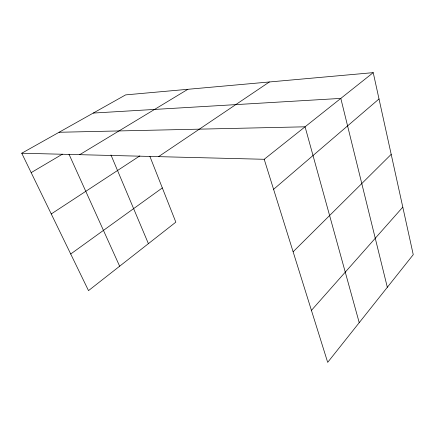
<?xml version="1.0" encoding="UTF-8"?>
<svg xmlns="http://www.w3.org/2000/svg" width="435" height="435" viewBox="0 0 435 435"><rect width="100%" height="100%" fill="white"/><g stroke="black" fill="none" stroke-linecap="round" stroke-linejoin="round"><path stroke-width="0.65" d="M311.433 310.372L402.799 207.142M293.119 251.783L391.19 154.354M273.593 189.323L379.01 98.962M264.203 159.286L373.225 72.64L413.25 254.665L327.685 362.36L264.203 159.286L21.75 153.234L88.512 290.623L175.832 222.149L149.901 156.421M70.715 254.002L162.331 187.925M158.552 156.649L269.385 81.97M51.254 213.955L139.852 155.877M79.703 154.681L187.876 89.295M31.173 172.63L62.39 154.18M21.75 153.234L125.628 94.89L373.225 72.64M93.269 113.062L340.812 98.402L387.329 287.285M59.078 132.267L305.076 126.808L359.228 322.656M68.991 154.197L119.647 266.209M110.968 154.974L148.406 243.654"/></g></svg>
